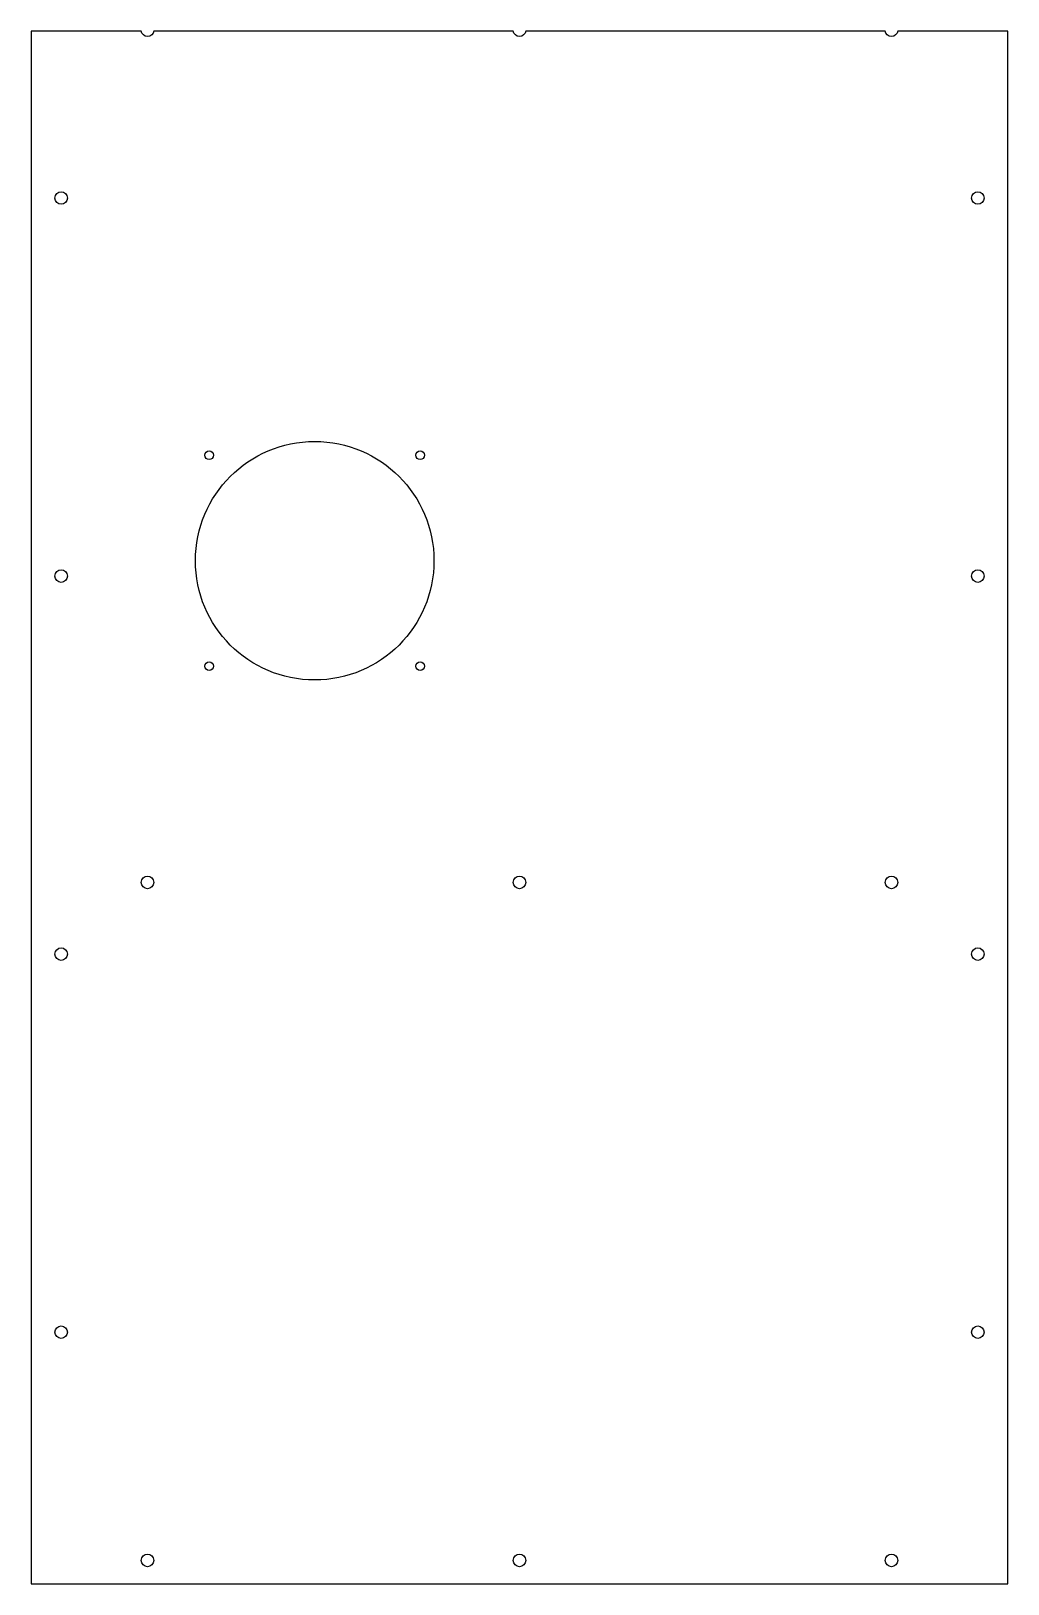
# Model space of a CAD drawing. Header units: millimetres. Extents: x 0 to 622, y 0 to 990.
import ezdxf

# ---------------------------------------------------------------- set-up
doc = ezdxf.new("R2010")
doc.units = ezdxf.units.MM
doc.layers.add('CUT', color=7, linetype='CONTINUOUS')

msp = doc.modelspace()

# ---------------------------------------------------------------- linework, layer by layer
at = {"layer": 'CUT'}
msp.add_lwpolyline([(0, 0), (622.4, 0), (622.4, 989.5), (552.17, 989.5, -0.881917), (544.23, 989.5), (315.17, 989.5, -0.881917), (307.23, 989.5), (78.17, 989.5, -0.881917), (70.23, 989.5), (0, 989.5)], format="xyb", close=True, dxfattribs=at)
for centre, radius in [((19.2, 883.1), 4), ((603.2, 883.1), 4), ((180.7, 652), 76), ((113.52, 719.18), 2.75), ((247.88, 719.18), 2.75), ((19.2, 642.21), 4), ((603.2, 642.21), 4), ((113.52, 584.82), 2.75), ((247.88, 584.82), 2.75), ((74.2, 447), 4), ((311.2, 447), 4), ((548.2, 447), 4), ((19.2, 401.33), 4), ((603.2, 401.33), 4), ((19.2, 160.44), 4), ((603.2, 160.44), 4), ((74.2, 15), 4), ((311.2, 15), 4), ((548.2, 15), 4)]:
    msp.add_circle(centre, radius, dxfattribs=at)

doc.saveas('drawing.dxf')
